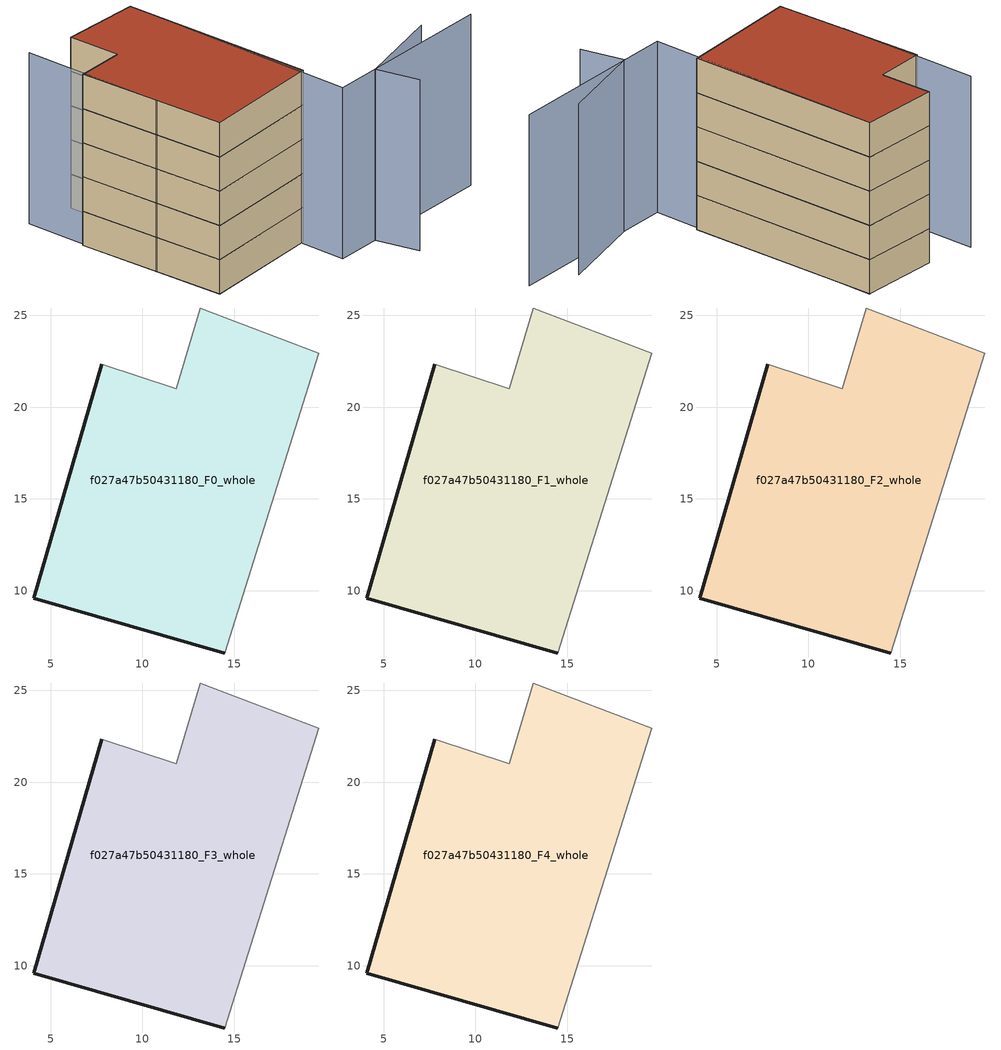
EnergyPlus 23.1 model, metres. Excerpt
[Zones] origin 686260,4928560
f027a47b50431180_F0_whole
 floor ground (EU_floor_Construction): 14.48,6.61 19.6,22.93 13.17,25.41 11.83,21.01 7.78,22.34 4.08,9.58 z0
 wall outside (EU_wall_Construction): 14.48,6.61 4.08,9.58 7.78,22.34 z0:3
 wall adiabatic (EU_wall_Construction): 7.78,22.34 11.83,21.01 13.17,25.41 19.6,22.93 14.48,6.61 z0:3
f027a47b50431180_F1_whole
 floor to f027a47b50431180_F0_whole (EU_floor_Construction): 14.48,6.61 19.6,22.93 13.17,25.41 11.83,21.01 7.77,22.34 4.08,9.58 z3
 wall outside (EU_wall_Construction): 14.48,6.61 4.08,9.58 7.78,22.34 z3:6
 wall adiabatic (EU_wall_Construction): 7.78,22.34 11.83,21.01 13.17,25.41 19.6,22.93 14.48,6.61 z3:6
f027a47b50431180_F2_whole
 floor to f027a47b50431180_F1_whole (EU_floor_Construction): 14.48,6.61 19.6,22.93 13.17,25.41 11.83,21.01 7.77,22.34 4.08,9.58 z6
 wall outside (EU_wall_Construction): 14.48,6.61 4.08,9.58 7.78,22.34 z6:9
 wall adiabatic (EU_wall_Construction): 7.78,22.34 11.83,21.01 13.17,25.41 19.6,22.93 14.48,6.61 z6:9
f027a47b50431180_F3_whole
 floor to f027a47b50431180_F2_whole (EU_floor_Construction): 14.48,6.61 19.6,22.93 13.17,25.41 11.83,21.01 7.77,22.34 4.08,9.58 z9
 wall outside (EU_wall_Construction): 14.48,6.61 4.08,9.58 7.78,22.34 z9:12
 wall adiabatic (EU_wall_Construction): 7.78,22.34 11.83,21.01 13.17,25.41 19.6,22.93 14.48,6.61 z9:12
f027a47b50431180_F4_whole
 floor to f027a47b50431180_F3_whole (EU_floor_Construction): 14.48,6.61 19.6,22.93 13.17,25.41 11.83,21.01 7.77,22.34 4.08,9.58 z12
 wall outside (EU_wall_Construction): 14.48,6.61 4.08,9.58 7.78,22.34 z12:15
 wall adiabatic (EU_wall_Construction): 7.78,22.34 11.83,21.01 13.17,25.41 19.6,22.93 14.48,6.61 z12:15
 roof outside (EU_roof_Construction): 19.6,22.93 14.48,6.61 4.08,9.58 7.78,22.34 11.83,21.01 13.17,25.41 z15
shading: 9.64,27.49 5.78,15.44 / 16.3,-2.33 16.63,1.48 / 16.63,1.48 24.7,0.77 / 27.74,-2.2 12.88,2.75 / 12.88,2.75 19.61,22.93 z0:15
[Building]
EU S2 Campaign: North Axis=0; Terrain=City; Solar Distribution=FullExterior
[Site:Location]
Bologna: Latitude=44.5; Longitude=11.25; Time Zone=1; Elevation=37
[SizingPeriod:WeatherFileDays]
AnnualSizingPeriod: Begin Month=1; Begin Day of Month=1; End Month=12; End Day of Month=31; Day of Week for Start Day=Monday; Use Weather File Daylight Saving Period=No; Use Weather File Rain and Snow Indicators=No
[MATERIAL]
EU_InternalMass_Material: Roughness=MediumRough; Thickness=0.1; Conductivity=1; Density=1800; Specific Heat=900; Thermal Absorptance=0.9; Solar Absorptance=0.7; Visible Absorptance=0.7
[MATERIAL:NOMASS] Roughness=MediumRough; Thermal Absorptance=0.9; Solar Absorptance=0.7; Visible Absorptance=0.7
Name | Thermal Resistance
EU_wall_NoMass | 0.905828
EU_roof_NoMass | 0.37593
EU_floor_NoMass | 0.67114
[CONSTRUCTION]
EU_wall_Construction: EU_wall_NoMass
EU_roof_Construction: EU_roof_NoMass
EU_floor_Construction: EU_floor_NoMass
EU_InternalMass_Construction: EU_InternalMass_Material
[ZONE] Type=1; Multiplier=1; Ceiling Height=autocalculate; Volume=520.936; Floor Area=autocalculate; Part of Total Floor Area=Yes
f027a47b50431180_F0_whole; f027a47b50431180_F1_whole; f027a47b50431180_F2_whole; f027a47b50431180_F3_whole; f027a47b50431180_F4_whole
[INTERNALMASS] Construction=EU_InternalMass_Construction; Surface Area=173.645
Name | Zone or ZoneList
f027a47b50431180_F0_whole_EU_InternalMass | f027a47b50431180_F0_whole
f027a47b50431180_F1_whole_EU_InternalMass | f027a47b50431180_F1_whole
f027a47b50431180_F2_whole_EU_InternalMass | f027a47b50431180_F2_whole
f027a47b50431180_F3_whole_EU_InternalMass | f027a47b50431180_F3_whole
f027a47b50431180_F4_whole_EU_InternalMass | f027a47b50431180_F4_whole
[OTHEREQUIPMENT] Fuel Type=Electricity; Design Level Calculation Method=Watts/Area; Power per Zone Floor Area=1; Fraction Latent=0; Fraction Radiant=0; Fraction Lost=0; Carbon Dioxide Generation Rate=0; EndUse Subcategory=EU_Step8_InternalGains
Name | Zone or ZoneList or Space or SpaceList | Schedule
EU_Step8_InternalGain_f027a47b50431180_F0_whole_f000 | f027a47b50431180_F0_whole | EU_Step8_GainSchedule_f027a47b50431180_F0_whole_f000
EU_Step8_InternalGain_f027a47b50431180_F1_whole_f000 | f027a47b50431180_F1_whole | EU_Step8_GainSchedule_f027a47b50431180_F1_whole_f000
EU_Step8_InternalGain_f027a47b50431180_F2_whole_f000 | f027a47b50431180_F2_whole | EU_Step8_GainSchedule_f027a47b50431180_F2_whole_f000
EU_Step8_InternalGain_f027a47b50431180_F3_whole_f000 | f027a47b50431180_F3_whole | EU_Step8_GainSchedule_f027a47b50431180_F3_whole_f000
EU_Step8_InternalGain_f027a47b50431180_F4_whole_f000 | f027a47b50431180_F4_whole | EU_Step8_GainSchedule_f027a47b50431180_F4_whole_f000
[ZONEVENTILATION:DESIGNFLOWRATE] Schedule=EU_AlwaysOn; Design Flow Rate Calculation Method=AirChanges/Hour; Air Changes per Hour=0.73129; Ventilation Type=Natural; Fan Pressure Rise=0; Fan Total Efficiency=1; Constant Term Coefficient=1; Temperature Term Coefficient=0; Velocity Term Coefficient=0; Velocity Squared Term Coefficient=0; Minimum Indoor Temperature=-100; Maximum Indoor Temperature=100; Delta Temperature=-100; Minimum Outdoor Temperature=-100; Maximum Outdoor Temperature=100; Maximum Wind Speed=40
Name | Zone or ZoneList or Space or SpaceList
EU_ConstantAir_f027a47b50431180_F0_whole | f027a47b50431180_F0_whole
EU_ConstantAir_f027a47b50431180_F1_whole | f027a47b50431180_F1_whole
EU_ConstantAir_f027a47b50431180_F2_whole | f027a47b50431180_F2_whole
EU_ConstantAir_f027a47b50431180_F3_whole | f027a47b50431180_F3_whole
EU_ConstantAir_f027a47b50431180_F4_whole | f027a47b50431180_F4_whole
[HVACTEMPLATE:THERMOSTAT] Constant Heating Setpoint=20; Constant Cooling Setpoint=50
EU_HeatOnly_f027a47b50431180_F0_whole; EU_HeatOnly_f027a47b50431180_F1_whole; EU_HeatOnly_f027a47b50431180_F2_whole; EU_HeatOnly_f027a47b50431180_F3_whole; EU_HeatOnly_f027a47b50431180_F4_whole
[HVACTEMPLATE:ZONE:IDEALLOADSAIRSYSTEM] System Availability Schedule=EU_AlwaysOn; Maximum Heating Supply Air Temperature=50; Minimum Cooling Supply Air Temperature=13; Maximum Heating Supply Air Humidity Ratio=0.0156; Minimum Cooling Supply Air Humidity Ratio=0.0077; Heating Limit=NoLimit; Cooling Limit=NoLimit; Heating Availability Schedule=EU_AlwaysOn; Cooling Availability Schedule=EU_CoolingOff; Dehumidification Control Type=ConstantSensibleHeatRatio; Cooling Sensible Heat Ratio=0.7; Dehumidification Setpoint=60; Humidification Control Type=None; Humidification Setpoint=30; Outdoor Air Method=None; Outdoor Air Flow Rate per Person=0.00944; Outdoor Air Flow Rate per Zone Floor Area=0; Outdoor Air Flow Rate per Zone=0; Demand Controlled Ventilation Type=None; Outdoor Air Economizer Type=NoEconomizer; Heat Recovery Type=None; Sensible Heat Recovery Effectiveness=0.7; Latent Heat Recovery Effectiveness=0.65
Name | Template Thermostat
f027a47b50431180_F0_whole | EU_HeatOnly_f027a47b50431180_F0_whole
f027a47b50431180_F1_whole | EU_HeatOnly_f027a47b50431180_F1_whole
f027a47b50431180_F2_whole | EU_HeatOnly_f027a47b50431180_F2_whole
f027a47b50431180_F3_whole | EU_HeatOnly_f027a47b50431180_F3_whole
f027a47b50431180_F4_whole | EU_HeatOnly_f027a47b50431180_F4_whole
[SIZING:ZONE] Zone Cooling Design Supply Air Temperature Input Method=SupplyAirTemperature; Zone Cooling Design Supply Air Temperature=13; Zone Heating Design Supply Air Temperature Input Method=SupplyAirTemperature; Zone Heating Design Supply Air Temperature=50; Zone Cooling Design Supply Air Humidity Ratio=0.008; Zone Heating Design Supply Air Humidity Ratio=0.008; Cooling Design Air Flow Method=DesignDay; Cooling Design Air Flow Rate=0; Cooling Minimum Air Flow per Zone Floor Area=0.000762; Cooling Minimum Air Flow=0; Cooling Minimum Air Flow Fraction=0.2; Heating Design Air Flow Method=DesignDay; Heating Design Air Flow Rate=0; Heating Maximum Air Flow per Zone Floor Area=0.002032; Heating Maximum Air Flow=0.141576; Heating Maximum Air Flow Fraction=0.3; Account for Dedicated Outdoor Air System=No; Dedicated Outdoor Air System Control Strategy=NeutralSupplyAir; Dedicated Outdoor Air Low Setpoint Temperature for Design=autosize; Dedicated Outdoor Air High Setpoint Temperature for Design=autosize; Zone Load Sizing Method=Sensible Load Only No Latent Load; Zone Latent Cooling Design Supply Air Humidity Ratio Input Method=HumidityRatioDifference; Zone Cooling Design Supply Air Humidity Ratio Difference=0.005; Zone Latent Heating Design Supply Air Humidity Ratio Input Method=HumidityRatioDifference; Zone Humidification Design Supply Air Humidity Ratio Difference=0.005
f027a47b50431180_F0_whole; f027a47b50431180_F1_whole; f027a47b50431180_F2_whole; f027a47b50431180_F3_whole; f027a47b50431180_F4_whole
[SCHEDULE:CONSTANT]
Name | Hourly Value
EU_AlwaysOn | 1
EU_CoolingOff | 0
[SCHEDULE:FILE] Column Number=1; Rows to Skip at Top=0; Number of Hours of Data=8760; Column Separator=Comma; Interpolate to Timestep=No; Minutes per Item=60; Adjust Schedule for Daylight Savings=Yes
Name | File
EU_Step8_GainSchedule_f027a47b50431180_F0_whole_f000 | ../../schedules/f027a47b50431180/f027a47b50431180_F0_whole_f000_gain.csv
EU_Step8_GainSchedule_f027a47b50431180_F1_whole_f000 | ../../schedules/f027a47b50431180/f027a47b50431180_F1_whole_f000_gain.csv
EU_Step8_GainSchedule_f027a47b50431180_F2_whole_f000 | ../../schedules/f027a47b50431180/f027a47b50431180_F2_whole_f000_gain.csv
EU_Step8_GainSchedule_f027a47b50431180_F3_whole_f000 | ../../schedules/f027a47b50431180/f027a47b50431180_F3_whole_f000_gain.csv
EU_Step8_GainSchedule_f027a47b50431180_F4_whole_f000 | ../../schedules/f027a47b50431180/f027a47b50431180_F4_whole_f000_gain.csv
